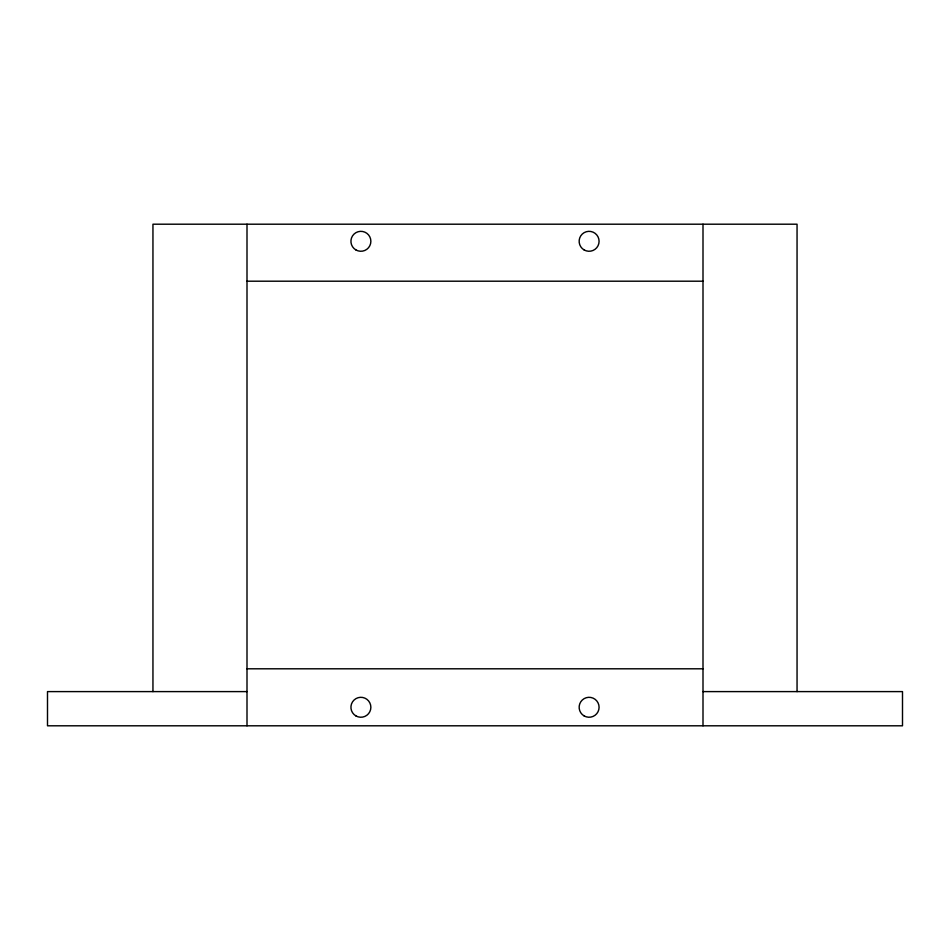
<?xml version="1.0" encoding="UTF-8"?>
<svg xmlns="http://www.w3.org/2000/svg" width="950" height="950" viewBox="0 0 950 950"><rect width="100%" height="100%" fill="white"/><g stroke="black" fill="none" stroke-linecap="round" stroke-linejoin="round"><path stroke-width="1.43" d="M247 281.2L703 281.2M247 668.8L703 668.8M247 691.6L47.5 691.6L47.5 725.8L902.5 725.8L902.5 691.6L703 691.6M797.05 691.6L797.05 224.2L152.95 224.2L152.95 691.6M703 224.2L703 725.8M247 224.2L247 725.8M584.119 715.908A9.975 9.975 0 0 0 599.082 707.275A9.975 9.975 0 0 0 584.119 698.642A9.975 9.975 0 0 0 584.119 715.908M355.906 715.908A9.975 9.975 0 0 0 370.868 707.275A9.975 9.975 0 0 0 355.906 698.642A9.975 9.975 0 0 0 355.906 715.908M355.906 249.933A9.975 9.975 0 0 0 370.868 241.3A9.975 9.975 0 0 0 355.906 232.667A9.975 9.975 0 0 0 355.906 249.933M584.119 249.933A9.975 9.975 0 0 0 599.082 241.3A9.975 9.975 0 0 0 584.119 232.667A9.975 9.975 0 0 0 584.119 249.933"/></g></svg>
